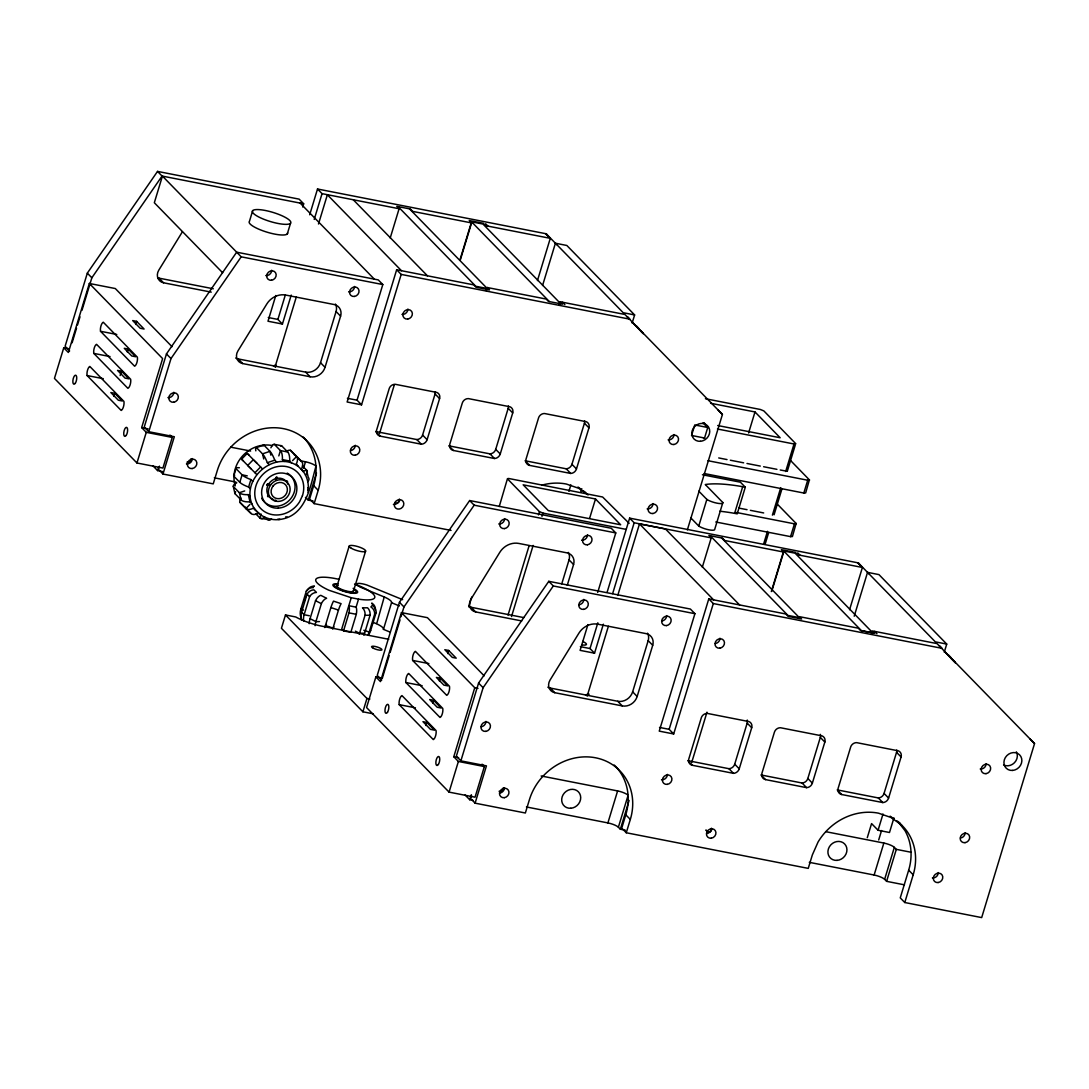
<?xml version="1.0" encoding="UTF-8"?>
<svg xmlns="http://www.w3.org/2000/svg" width="1089" height="1089" viewBox="0 0 1089 1089"><rect width="100%" height="100%" fill="white"/><g stroke="black" fill="none" stroke-linecap="round" stroke-linejoin="round"><path stroke-width="1.5" d="M300.496 460.824L305.492 461.79A8.603 2.042 16.9 0 1 315.987 466.106C310.351 485.939 306.54 514.416 281.888 519.14C269.773 521.713 256.351 515.478 251.79 503.69C241.622 477.962 274.864 450.056 297.978 466.201L296.167 464.35A14.334 6.466 -46.1 0 0 296.548 456.536L290.45 450.288A7.718 3.485 -46.1 0 0 286.271 451.377M308.064 492.255C309.181 484.142 307.316 475.226 301.34 469.332A14.334 6.466 -46.1 0 0 301.721 461.518L290.45 450.288M68.634 348.725L63.761 347.772L54.45 378.414L136.955 462.988L162.928 468.066L172.239 437.424L169.938 435.056M302.688 206.992L303.668 203.779L299.135 199.137L157.524 171.409L87.324 273.148L65.095 346.302L69.628 350.944M172.062 346.71L115.311 288.544L89.339 283.467L68.376 352.496L63.761 347.772M72.092 342.817L76.543 328.184M77.523 324.944L80.001 316.804M81.974 310.311L91.844 277.79L162.057 176.05L303.668 203.779M113.787 396.382L114.726 393.292L110.833 392.53L118.333 400.221L122.227 400.983L114.726 393.292M120.13 375.528L121.451 371.186L117.558 370.41L125.058 378.101L128.951 378.863L121.451 371.186M127.29 351.965L128.175 349.065L124.269 348.303L131.769 355.98L135.676 356.743L128.175 349.065M135.649 324.454L136.588 321.337L132.695 320.574L140.195 328.265L144.088 329.028L136.588 321.337M172.239 437.424L146.266 432.333L141.665 427.609L162.629 358.594L89.339 283.467M361.562 404.822L357.042 400.18L396.655 269.773L401.188 274.414L361.562 404.822L347.119 402.004L382.811 284.556L378.278 279.914L236.667 252.185L166.454 353.925L144.238 427.079L148.757 431.72L174.322 436.73L162.982 474.042L213.24 483.87L217.296 470.543A55.689 49.686 -44.3 0 1 283.48 428.658A55.689 49.686 -44.3 0 1 318.206 490.309L314.149 503.622L451.05 530.425M136.955 462.988L146.266 432.333M148.757 431.72L170.987 358.567L241.2 256.827L382.811 284.556M162.465 471.551L157.592 470.598L158.558 467.412M159.443 466.146L158.45 469.4L162.982 474.042M252.702 210.626L249.463 221.285A20.065 4.751 16.9 0 0 267.268 232.243A20.065 4.751 16.9 0 0 287.578 232.733M287.292 233.944L290.532 223.272A20.065 4.751 16.9 0 0 265.294 210.476A20.065 4.751 16.9 0 0 259.032 217.119A20.065 4.751 16.9 0 0 290.532 223.272M275.803 295.487L267.989 321.228L282.432 324.046L291.226 295.078M282.432 324.046L277.899 319.417L285.236 295.255M309.698 214.764L317.512 189.01L546.229 233.781L547.985 235.959M250.429 488.907L248.619 487.055A14.334 3.39 16.9 0 1 239.811 482.332L233.713 476.07L235.986 468.597A7.718 1.824 16.9 0 1 239.362 467.766M314.217 219.406L322.045 193.651L317.512 189.01M239.811 482.332L242.085 474.845L235.986 468.597M275.027 367.007L296.262 297.134M318.478 224.007L327.367 194.768L401.473 270.725M248.619 487.055L250.892 479.568A14.334 3.39 16.9 0 1 242.085 474.845L247.271 475.866M261.142 514.049L259.931 518.051L267.213 519.467A14.334 5.513 -78.9 0 0 271.529 518.922M278.811 455.91L280.431 450.574L274.333 444.326A7.718 2.968 -78.9 0 0 270.902 447.797M235.7 358.022A9.297 8.29 -44.3 0 0 238.137 358.921L305.614 372.125A12.537 11.189 -44.3 0 0 320.52 362.691L336.065 311.508A10.509 9.379 -44.3 0 0 335.385 304.049M325.039 367.333L340.598 316.15A10.509 9.379 -44.3 0 0 334.051 304.512L285.849 295.078A17.696 15.79 -44.3 0 0 266.805 303.994L237.906 350.971A9.297 8.29 -44.3 0 0 242.656 363.563L310.134 376.767A12.537 11.189 -44.3 0 0 325.039 367.333L320.52 362.691M303.545 468.188L305.492 461.79M313.169 501.063L308.241 500.096L316.504 472.912M303.205 437.029A55.689 49.686 -44.3 0 1 313.673 485.667L309.63 498.993L314.149 503.622M390.216 237.987L399.105 208.734L396.791 206.365L410.308 209.006L412.608 211.375L471.564 222.918L460.211 260.298M388.746 639.284L322.603 626.325A26.313 6.235 16.9 0 1 295.745 616.973L285.481 614.958L281.425 628.285L362.896 711.798L373.159 713.799M314.054 586.113A7.718 7.446 43.3 0 0 307.738 589.68L306.295 591.218L300.823 609.2A14.334 13.83 43.3 0 0 301.83 619.791M304.09 601.673L305.465 597.167M301.653 620.335A14.334 12.796 -44.3 0 1 301.599 612.141L307.057 594.145A7.718 6.888 -44.3 0 1 313.877 589.83L316.409 592.43A7.718 6.888 -44.3 0 0 309.589 596.745L304.13 614.741A14.334 12.796 -44.3 0 0 303.695 620.961M309.208 623.698A14.334 8.317 -63.1 0 1 310.066 618.675L315.538 600.692A7.718 4.479 -63.1 0 1 320.751 595.315L326.591 598.283A7.718 4.479 -63.1 0 0 321.378 603.66L315.905 621.642A14.334 8.317 -63.1 0 0 315.102 625.685M379.557 433.436L394.368 384.676M337.005 586.127L349.161 546.161M332.69 629.102A14.334 1.62 -71.5 0 1 333.003 628.081L338.461 610.085A7.718 0.871 -71.5 0 1 341.116 603.66L333.533 601.128A7.718 0.871 -71.5 0 0 330.879 607.553L325.42 625.535A14.334 1.62 -71.5 0 0 324.821 627.563M354.551 583.99A30.819 7.296 16.9 0 1 374.739 596.418A30.819 7.296 16.9 0 1 358.526 599.141L351.243 597.711L341.728 629.034L343.539 630.885L349.365 632.028M353.503 590.987L365.645 551.007M343.539 630.885L348.997 612.889A7.718 2.968 -78.9 0 0 348.807 605.715L356.103 607.145A7.718 2.968 -78.9 0 1 356.294 614.319L350.821 632.314M460.184 259.182L471.551 221.816L482.972 224.048L560.699 303.708M356.103 607.145L358.526 599.141M363.862 635.2A14.334 11.162 89.3 0 0 364.611 633.213L370.069 615.217A7.718 6.003 89.3 0 0 367.524 607.785L362.487 607.839A7.718 6.003 89.3 0 1 365.033 615.285L359.561 633.281A14.334 11.162 89.3 0 1 359.22 634.288M380.265 436.158A5.731 5.118 -44.3 0 1 376.576 432.605L376.467 431.925A5.731 5.118 -44.3 0 1 376.685 429.815L389.168 388.732A5.785 5.159 -44.3 0 1 390.311 386.609L390.869 385.996A5.785 5.159 -44.3 0 1 395.239 384.294L436.784 392.435A5.785 5.159 -44.3 0 1 439.588 398.601L427.106 439.684A5.881 5.241 -44.3 0 1 421.348 444.203L380.265 436.158L375.732 431.516L416.815 439.561A5.881 5.241 -44.3 0 0 422.586 435.042L435.069 393.959A5.785 5.159 -44.3 0 0 435.273 391.659M374.67 614.087A7.718 7.446 43.3 0 0 370.886 606.954L372.343 605.416A7.718 7.446 43.3 0 1 376.127 612.549L374.67 614.087L369.212 632.083A14.334 13.83 43.3 0 1 367.919 635.023M368.136 635.227A14.334 13.83 43.3 0 0 370.655 630.545L376.127 612.549M389.685 631.933L383.437 629.36A15.6 3.689 16.9 0 0 376.644 623.82L384.24 596.963L359.561 586.848M486.266 290.695L487.232 287.51L546.188 299.053L548.488 301.422L562.523 304.171L560.209 301.789L559.215 305.043M383.437 629.36L391.536 602.721A15.6 3.689 16.9 0 0 384.744 597.167L384.24 596.963M362.896 711.798L366.952 698.471L285.481 614.958M382.375 678.175L375.882 676.895L366.571 707.551L449.076 792.125L475.049 797.202L484.36 766.561L482.059 764.192M597.698 592.443L615.789 532.916L611.256 528.274L469.645 500.545L399.445 602.285L377.216 675.439L381.735 680.081M484.183 675.847L427.433 617.681L401.46 612.603L380.483 681.619L375.882 676.895M382.239 678.461L389.154 655.701M390.134 652.447L400.017 619.94M400.997 616.687L403.965 606.927L474.178 505.187L615.789 532.916M537.462 280.567L550.285 238.328L545.766 233.686M542.581 285.468L555.417 243.228L566.838 245.474L634.628 314.939L632.151 323.065M453.392 450.478A5.731 5.118 -44.3 0 1 449.825 444.121L462.294 403.053A5.785 5.159 -44.3 0 1 468.365 398.601L509.911 406.755A5.785 5.159 -44.3 0 1 512.715 412.922L500.246 453.99A5.881 5.241 -44.3 0 1 494.474 458.51L453.392 450.478L448.872 445.837L489.955 453.868A5.881 5.241 -44.3 0 0 495.713 449.349L508.195 408.28A5.785 5.159 -44.3 0 0 508.4 405.979M425.908 725.519L426.847 722.429L422.954 721.667L430.454 729.358L434.348 730.12L426.847 722.429M432.687 703.222L433.572 700.309L429.679 699.546L437.179 707.237L441.072 708L433.572 700.309M439.412 681.101L440.283 678.188L436.39 677.426L443.89 685.117L447.783 685.879L440.283 678.188M447.77 653.591L448.709 650.473L444.816 649.711L452.316 657.402L456.209 658.164L448.709 650.473M468.787 606.75L471.741 597.044M499.252 506.494L507.46 478.684L508.658 478.479L602.625 497.006L629.143 523.333M484.36 766.561L458.387 761.47L453.786 756.746L474.75 687.731L401.46 612.603M673.683 733.959L669.15 729.317L708.776 598.909L713.309 603.551L673.683 733.959L659.24 731.127L694.918 613.692L690.399 609.05L548.788 581.322L478.575 683.062L456.345 756.215L460.878 760.857L486.443 765.866L475.103 803.165L525.361 813.007L529.417 799.68A55.689 49.686 -44.3 0 1 595.588 757.794A55.689 49.686 -44.3 0 1 630.327 819.432L626.27 832.758L808.242 868.382L812.353 854.906L818.07 842.001A55.689 49.686 -44.3 0 1 878.469 813.17L890.993 817.485L901.597 825.04A55.689 49.686 -44.3 0 1 913.195 874.807L904.782 902.522L981.679 917.591L1034.55 743.583L939.331 645.968M449.076 792.125L458.387 761.47M460.878 760.857L483.108 687.704L553.307 585.964L694.918 613.692M508.019 615.149L529.145 545.616M538.483 514.893L539.463 511.653L507.61 478.997M511.517 616.578L533.134 545.426M541.982 516.322L542.962 513.096L626.202 529.39M472.953 800.374L469.713 799.734L471.169 794.943M529.635 465.398A5.731 5.118 -44.3 0 1 525.946 461.845L525.824 461.164A5.731 5.118 -44.3 0 1 526.055 459.054L538.538 417.972A5.785 5.159 -44.3 0 1 539.681 415.848L540.239 415.236A5.785 5.159 -44.3 0 1 544.609 413.534L586.154 421.674A5.785 5.159 -44.3 0 1 588.958 427.841L576.476 468.923A5.881 5.241 -44.3 0 1 570.704 473.443L529.635 465.398L525.102 460.756L566.185 468.801A5.881 5.241 -44.3 0 0 571.943 464.282L584.425 423.199A5.785 5.159 -44.3 0 0 584.63 420.899M471.564 795.283L470.571 798.523L475.103 803.165M568.907 491.384L570.881 484.877M580.832 491.997L581.825 488.743M561.761 583.854L569.043 559.869A10.509 9.379 -44.3 0 0 568.363 552.409M567.26 585.297L573.576 564.51A10.509 9.379 -44.3 0 0 567.029 552.872L518.827 543.438A17.696 15.79 -44.3 0 0 499.783 552.354L470.884 599.331A9.297 8.29 -44.3 0 0 475.648 611.923L521.726 620.948M589.598 518.364L595.492 498.98L523.156 484.823L548.325 510.618L620.662 524.775L595.492 498.98M587.924 624.623L580.097 650.364L594.54 653.182L603.347 624.201M594.54 653.182L590.02 648.54L597.847 622.785M607.131 592.198L629.633 518.133L858.35 562.904L860.092 565.096M612.644 593.614L634.166 522.774L629.633 518.133M587.148 696.143L608.383 626.27M617.762 595.397L639.488 523.891L665.461 528.982L739.567 604.939M703.521 438.336A26.259 10.087 -78.9 0 1 704.556 438.023L707.741 427.501L703.031 422.655M547.821 687.145A9.297 8.29 -44.3 0 0 550.258 688.057L617.722 701.262A12.537 11.189 -44.3 0 0 632.641 691.828L648.186 640.631A10.509 9.379 -44.3 0 0 647.492 633.185M687.35 529.907L722.429 414.446L627.21 316.831M637.16 696.47L652.719 645.273A10.509 9.379 -44.3 0 0 646.158 633.648L597.97 624.215A17.696 15.79 -44.3 0 0 578.926 633.131L550.027 680.108A9.297 8.29 -44.3 0 0 554.777 692.699L622.255 705.903A12.537 11.189 -44.3 0 0 637.16 696.47L632.641 691.828M526.436 806.963L607.893 822.916L617.613 790.927A8.603 2.042 16.9 0 1 627.686 794.861M719.802 511.231A80.926 19.166 16.9 0 1 734.599 513.341L737.199 513.858L745.298 487.205L742.698 486.701A80.926 19.166 16.9 0 0 705.291 484.537L722.851 502.546L714.765 529.2A9.134 2.164 16.9 0 1 708.898 529.826A9.134 2.164 16.9 0 1 698.757 526.055L706.856 499.415L698.811 491.166M625.29 830.199L620.362 829.233L618.389 827.218L627.632 796.835M620.362 829.233L629.102 800.442M614.182 765.023A55.689 49.686 -44.3 0 1 625.794 814.803L621.751 828.116L626.27 832.758M702.337 567.124L711.226 537.871L708.912 535.489L722.415 538.143L724.73 540.512L783.685 552.055L771.842 591.055M748.606 432.959L754.99 411.955L710.6 403.257M734.599 513.341L742.698 486.701M691.678 762.559L706.979 712.192M763.566 544.241L767.486 531.309M772.4 515.138L780.759 487.641M785.673 471.483L794.017 443.985L795.855 443.795L763.852 410.921L760.353 409.478L705.427 398.724M765.254 543.819L768.698 532.507M774.075 514.798L781.956 488.852M787.361 471.061L795.229 445.183M771.325 591.572L783.658 550.952L795.093 553.185L872.806 632.845L861.385 630.613L783.658 550.952M715.772 521.985L790.573 536.632L794.466 523.836L796.304 523.646L777.396 504.193M704.079 473.497L803.818 493.031L807.711 480.235L809.549 480.045L790.641 460.593M796.154 523.428L792.411 536.537L790.573 536.632M809.399 479.813L805.669 492.922L803.818 493.031M692.386 765.295A5.731 5.118 -44.3 0 1 688.697 761.742L688.588 761.061A5.731 5.118 -44.3 0 1 688.806 758.938L701.289 717.869A5.785 5.159 -44.3 0 1 702.432 715.732L702.99 715.133A5.785 5.159 -44.3 0 1 707.36 713.418L748.905 721.571A5.785 5.159 -44.3 0 1 751.709 727.738L739.227 768.82A5.881 5.241 -44.3 0 1 733.469 773.34L692.386 765.295L687.853 760.653L728.936 768.698A5.881 5.241 -44.3 0 0 734.707 764.179L747.177 723.096A5.785 5.159 -44.3 0 0 747.245 720.06M849.57 609.704L862.406 567.464L857.887 562.822M854.212 616.224L867.538 572.365L878.959 574.611L946.736 644.075L944.272 652.202M765.513 779.601A5.731 5.118 -44.3 0 1 761.932 773.258L774.415 732.189A5.785 5.159 -44.3 0 1 780.486 727.738L822.032 735.878A5.785 5.159 -44.3 0 1 824.836 742.058L812.367 783.127A5.881 5.241 -44.3 0 1 806.595 787.646L765.513 779.601L760.98 774.96L802.062 783.005A5.881 5.241 -44.3 0 0 807.834 778.485L820.316 737.416A5.785 5.159 -44.3 0 0 820.371 734.381M867.28 837.7L871.568 823.583L878.074 830.254L889.495 832.5L893.933 817.88M841.743 794.534A5.731 5.118 -44.3 0 1 838.054 790.982L837.945 790.301A5.731 5.118 -44.3 0 1 838.176 788.177L850.645 747.108A5.785 5.159 -44.3 0 1 851.802 744.971L852.36 744.372A5.785 5.159 -44.3 0 1 856.73 742.657L898.262 750.811A5.785 5.159 -44.3 0 1 901.079 756.978L888.597 798.06A5.881 5.241 -44.3 0 1 882.825 802.566L841.743 794.534L837.223 789.893L878.306 797.938A5.881 5.241 -44.3 0 0 884.064 793.418L896.546 752.336A5.785 5.159 -44.3 0 0 896.751 750.035M878.074 830.254L883.002 814.014M878.7 839.946L881.559 830.526M809.29 862.338L874.127 875.025L883.846 843.049A8.603 2.042 16.9 0 1 894.341 847.351L896.315 849.366L910.921 852.224M904.455 884.84L886.596 881.341L884.636 879.327L894.341 847.351M886.596 881.341L896.315 849.366M896.723 820.888L899.378 822.767L900.167 823.788L897.853 821.419L905.013 830.676A55.689 49.686 -44.3 0 1 908.675 870.165L900.249 897.894L904.782 902.522M267.213 484.197C265.934 487.709 267.649 481.76 269.677 485.068M182.407 231.766L158.776 270.195A9.297 8.29 -44.3 0 0 163.527 282.786L211.252 292.138M326.455 624.446L325.42 625.535L333.003 628.081L334.037 626.978M370.655 630.545L369.212 632.083L363.808 630.272M256.773 474.573L241.567 459.218L247.176 453.446L249.068 455.148M254.976 472.721L260.584 466.95L247.203 453.405M249.925 504.425L245.923 508.536L251.096 513.504A14.334 6.466 -46.1 0 0 258.706 513.11L260.516 514.961M292.546 460.647L296.548 456.536L301.721 461.518M787.333 471.306L780.241 469.985M255.82 450.86A7.718 1.647 71.4 0 1 256.432 447.593L263.878 445.088L269.99 451.336A14.334 3.076 71.4 0 1 274.796 460.171L276.606 462.022M256.432 447.593L262.531 453.841A14.334 3.076 71.4 0 1 267.35 462.675L274.796 460.171M244.698 490.935L239.389 492.718L233.291 486.47A7.718 3.063 -13.1 0 1 236.789 482.835M302.606 471.469L306.581 470.135L308.255 477.322A14.334 5.69 -13.1 0 1 307.643 481.828M275.993 477.377C279.682 476.859 273.53 477.309 276.225 480.045M365.033 615.285L370.069 615.217M319.499 621.601L315.905 621.642L310.066 618.675M364.611 633.213L359.561 633.281L355.395 631.157M322.045 193.651L399.105 208.734M550.285 238.328L485.599 225.668L483.285 223.286L469.264 220.55L471.564 222.918M634.628 314.939L623.194 312.706L555.417 243.228M396.655 269.773L473.715 284.869L476.029 287.237L489.533 289.878L487.232 287.51M560.209 301.789L624.909 314.462L629.428 319.104M401.188 274.414L629.891 319.186L627.686 316.926M157.728 277.79A9.297 8.29 -44.3 0 0 158.994 278.144L213.308 288.776M268.275 317.525L277.899 319.417M717.692 425.527L780.16 437.751L754.99 411.955M717.447 428.998L794.017 443.985M707.741 427.501L694.755 424.955L691.556 435.477L704.556 438.023M100.528 331.287L134.6 366.203A5.581 2.137 -78.9 0 0 136.887 362.596A5.581 2.137 -78.9 0 0 137.35 357.151L103.278 322.221A5.581 2.137 -78.9 0 0 101.005 325.829A5.581 2.137 -78.9 0 0 100.528 331.287L116.768 334.459M718.713 457.938L727.016 459.572M730.351 460.225L743.651 462.825M746.986 463.478L760.285 466.078M763.62 466.732L776.92 469.332M707.973 460.715L807.711 480.235M347.405 398.302L357.042 400.18M93.817 353.408L127.876 388.324A5.581 2.137 -78.9 0 0 130.163 384.716A5.581 2.137 -78.9 0 0 130.639 379.258L96.567 344.342A5.581 2.137 -78.9 0 0 94.28 347.949A5.581 2.137 -78.9 0 0 93.817 353.408L110.043 356.579M702.432 474.763L740.411 482.196L745.298 487.205M87.093 375.528L121.165 410.444A5.581 2.137 -78.9 0 0 123.438 406.837A5.581 2.137 -78.9 0 0 123.915 401.378L89.843 366.462A5.581 2.137 -78.9 0 0 87.569 370.069A5.581 2.137 -78.9 0 0 87.093 375.528L103.319 378.7M738.723 508.059L747.04 509.679M750.362 510.333L763.675 512.946M736.273 512.456L794.466 523.836M274.333 444.326L281.615 445.755L287.714 452.003A14.334 5.513 -78.9 0 1 289.715 461.042L291.525 462.893M287.714 452.003L280.431 450.574A14.334 5.513 -78.9 0 1 282.419 459.612L284.229 461.464M634.166 522.774L711.226 537.871M862.406 567.464L797.72 554.791L795.406 552.422L781.371 549.673L783.685 552.055M141.665 427.609L148.158 428.889M230.677 447.157L250.633 451.05M282.419 459.612L289.715 461.042M214.315 477.826L235.932 482.059M946.736 644.075L935.315 641.843L867.538 572.365M708.776 598.909L785.836 613.992L788.15 616.374L801.654 619.015L799.34 616.646L858.295 628.19L860.609 630.558L874.644 633.294L872.33 630.926L937.016 643.599L941.549 648.241M713.309 603.551L942.012 648.323L939.793 646.049M468.678 606.382A9.297 8.29 -44.3 0 0 471.115 607.281L523.782 617.599M580.383 646.662L590.02 648.54M348.997 612.889L356.294 614.319M309.33 615.748L304.13 614.741L301.599 612.141M412.649 660.424L446.721 695.34A5.581 2.137 -78.9 0 0 448.995 691.733A5.581 2.137 -78.9 0 0 449.471 686.274L415.399 651.358A5.581 2.137 -78.9 0 0 413.126 654.965A5.581 2.137 -78.9 0 0 412.649 660.424L428.889 663.596M474.75 687.731L478.003 688.357M659.526 727.438L669.15 729.317M405.925 682.544L439.997 717.46A5.581 2.137 -78.9 0 0 442.284 713.853A5.581 2.137 -78.9 0 0 442.747 708.394L408.688 673.478A5.581 2.137 -78.9 0 0 406.401 677.086A5.581 2.137 -78.9 0 0 405.925 682.544L422.164 685.716M399.214 704.651L433.286 739.581A5.581 2.137 -78.9 0 0 435.559 735.973A5.581 2.137 -78.9 0 0 436.036 730.515L401.964 695.599A5.581 2.137 -78.9 0 0 399.677 699.206A5.581 2.137 -78.9 0 0 399.214 704.651L415.44 707.836M366.952 698.471L369.879 699.043M453.786 756.746L458.646 757.699M541.138 775.967L617.613 790.927M825.666 831.656L883.846 843.049M542.962 513.096L539.463 511.653M351.243 597.711L329.014 590.279A30.819 7.296 16.9 0 1 316.218 578.844A30.819 7.296 16.9 0 1 339.264 579.402M330.879 607.553L338.461 610.085M303.518 610.112L300.823 609.2L302.266 607.662A14.334 13.83 43.3 0 0 301.803 609.772M267.39 484.387L269.854 485.245M402.644 599.658L366.939 585.024A9.134 2.164 16.9 0 0 357.845 583.445A9.134 2.164 16.9 0 0 358.254 586.113M391.536 602.721L399.35 605.92M373.051 622.336L376.141 623.602M315.538 600.692L321.378 603.66M577.987 487.028L580.628 488.92M583.282 490.812L585.936 492.691M588.142 494.964L578.872 488.348L566.348 484.033A55.689 49.686 -44.3 0 0 542.023 485.109M890.108 816.165L894.083 818.996M243.446 460.906L241.567 459.218M296.167 464.35L303.15 471.183M256.963 463.247L253.274 459.708L247.666 465.466L251.355 469.005M240.873 497.986A7.718 3.485 -46.1 0 0 239.825 502.274L245.923 508.536A14.334 6.466 -46.1 0 0 253.533 508.127L258.706 513.11M239.825 502.274L251.096 513.504M636.316 325.815L638.63 328.184M717.91 409.804L722.429 414.446M641.026 331.355L643.3 333.683L631.743 321.8M948.437 654.952L950.738 657.32M1030.017 738.941L1034.55 743.583M950.888 658.178L955.407 662.806L944.776 651.862M562.564 302.252L564.878 304.621M485.64 223.749L487.954 226.117M874.671 631.389L876.985 633.757M797.747 552.885L800.061 555.254M471.551 221.816L549.264 301.476M409.518 208.857L487.246 288.517L475.811 286.284L398.098 206.611M721.639 537.98L799.367 617.654L787.932 615.408L710.219 535.747M690.712 517.806L698.757 526.055M584.425 423.199L588.958 427.841M896.546 752.336L901.079 756.978M353.34 199.845L427.446 275.803M639.488 523.891L713.594 599.848M571.943 464.282L576.476 468.923M508.195 408.28L512.715 412.922M884.064 793.418L888.597 798.06M566.185 468.801L570.704 473.443M300.088 203.044L374.33 279.138M820.316 737.416L824.836 742.058M878.306 797.938L882.825 802.566M899.378 822.767L901.597 825.04M908.675 870.165L913.195 874.807M495.713 449.349L500.246 453.99M435.069 393.959L439.588 398.601M807.834 778.485L812.367 783.127M489.955 453.868L494.474 458.51M747.177 723.096L751.709 727.738M802.062 783.005L806.595 787.646M336.065 311.508L340.598 316.15M648.186 640.631L652.719 645.273M569.043 559.869L573.576 564.51M422.586 435.042L427.106 439.684M241.2 256.827L162.424 176.091L154.325 202.745L222.673 272.795M157.524 171.409L162.057 176.05M734.707 764.179L739.227 768.82M416.815 439.561L421.348 444.203M548.788 581.322L553.307 585.964M469.645 500.545L474.178 505.187M728.936 768.698L733.469 773.34M305.614 372.125L310.134 376.767M617.722 701.262L622.255 705.903M705.917 829.981L708.177 832.309M238.137 358.921L242.656 363.563M158.994 278.144L163.527 282.786M550.258 688.057L554.777 692.699M471.115 607.281L475.648 611.923M302.511 465.969L306.581 470.135A14.334 5.69 -13.1 0 1 305.465 475.131M313.673 485.667L318.206 490.309M625.794 814.803L630.327 819.432M166.454 353.925L170.987 358.567M87.324 273.148L91.844 277.79M308.241 500.096L306.281 498.081A8.603 2.042 16.9 0 0 305.859 497.7M287.02 480.834L287.619 481.665M267.35 462.675L269.146 464.527M478.575 683.062L483.108 687.704M399.445 602.285L403.965 606.927M260.584 466.95L262.395 468.801M267.499 496.039L268.098 496.87M250.892 479.568L252.702 481.42M251.79 503.69L249.994 501.838A14.334 5.69 -13.1 0 1 241.064 499.919L239.389 492.718A14.334 5.69 -13.1 0 0 248.306 494.637L250.116 496.502M253.533 508.127L255.343 509.979M255.861 513.872L259.931 518.051A14.334 5.513 -78.9 0 0 264.695 516.989M233.291 486.47L234.965 493.657L241.064 499.919M307.057 594.145L309.589 596.745M152.964 465.861L157.592 470.598M465.085 794.997L469.713 799.734M546.229 233.781L556.765 244.63M858.35 562.904L868.886 573.767M270.875 455.188L269.99 451.336L262.531 453.841L263.729 458.973M248.306 494.637L249.994 501.838M276.184 477.567L276.415 480.222M485.939 721.394A5.023 4.479 -44.3 0 1 481.27 726.744M1016.323 751.832A9.461 8.44 -44.3 0 1 1014.458 762.722A9.461 8.44 -44.3 0 1 1003.568 764.927M986.144 763.675A5.023 4.479 -44.3 0 1 980.236 769.011M666.645 615.612A5.023 4.479 -44.3 0 1 661.976 620.948M583.786 599.386A5.023 4.479 -44.3 0 1 579.117 604.735M938.282 872.575A5.023 4.479 -44.3 0 1 932.388 877.925M965.167 832.69A5.023 4.479 -44.3 0 1 960.498 838.026M706.761 833.561A5.023 4.479 -44.3 0 0 711.43 828.225A2.872 2.559 -44.3 0 1 711.634 828.743M667.407 774.402A5.023 4.479 -44.3 0 1 661.513 779.751M504.452 787.715A5.023 4.479 -44.3 0 1 499.797 793.051M719.965 638.208A5.023 4.479 -44.3 0 1 715.31 643.545M711.702 829.437A2.872 2.559 -44.3 0 1 706.325 830.526M874.127 875.025A8.603 2.042 16.9 0 1 884.636 879.327M607.893 822.916A8.603 2.042 16.9 0 1 618.389 827.218M503.2 787.946A2.872 2.559 -44.3 0 1 499.089 791.281M587.502 534.835A5.023 4.479 -44.3 0 1 581.608 540.185M504.643 518.623A5.023 4.479 -44.3 0 1 498.748 523.959M585.569 695.15A5.023 4.479 -44.3 0 1 589.176 694.197M353.122 588.346A12.905 3.049 16.9 0 1 352.441 593.206L349.596 592.784A12.905 3.049 16.9 0 1 334.323 586.93A12.905 3.049 16.9 0 1 338.066 583.908M306.295 591.218A7.718 7.446 43.3 0 1 313.305 587.692M371.771 603.265A7.718 6.888 -44.3 0 1 375.351 609.622M372.002 603.238A7.718 6.888 -44.3 0 1 372.683 605.035M353.299 590.374A8.603 2.042 16.9 0 1 343.893 590.265A8.603 2.042 16.9 0 1 338.257 585.433M354.497 589.653A11.462 2.723 16.9 0 1 353.408 592.784A11.462 2.723 16.9 0 1 340.231 589.639L337.876 588.55A11.462 2.723 16.9 0 1 337.1 584.33M313.904 586.563A7.718 6.003 89.3 0 1 314.367 586.195M722.851 502.546A9.134 2.164 16.9 0 1 716.998 503.172A9.134 2.164 16.9 0 1 706.856 499.415M273.448 366.013A5.023 4.479 -44.3 0 1 275.816 365.06M276.007 365.741A5.023 4.479 -44.3 0 1 275.558 366.939M399.527 499.606A2.872 2.559 -44.3 0 1 394.871 502.56A5.023 4.479 -44.3 0 0 399.173 509.067A5.023 4.479 -44.3 0 0 403.148 501.471A5.023 4.479 -44.3 0 0 394.912 502.56M191.079 458.809A2.872 2.559 -44.3 0 1 186.968 462.144M173.818 392.271A5.023 4.479 -44.3 0 1 167.924 397.608M674.023 434.538A5.023 4.479 -44.3 0 1 668.115 439.874M354.524 286.475A5.023 4.479 -44.3 0 1 348.63 291.825M271.665 270.263A5.023 4.479 -44.3 0 1 265.77 275.599M704.202 422.709A9.461 8.44 -44.3 0 1 705.005 424.792M653.046 503.554A5.023 4.479 -44.3 0 1 647.152 508.903M399.309 499.089A5.023 4.479 -44.3 0 1 393.415 504.438M355.286 445.265A5.023 4.479 -44.3 0 1 350.617 450.601M192.331 458.578A5.023 4.479 -44.3 0 1 186.437 463.914M407.858 309.072A5.023 4.479 -44.3 0 1 401.95 314.422M234.965 493.657A7.718 3.063 -13.1 0 1 235.7 491.833M235.265 485.871A30.819 27.497 -44.3 0 1 242.82 455.665A30.819 27.497 -44.3 0 1 272.645 445.646M280.472 445.973A7.718 2.968 -78.9 0 1 281.615 445.755M263.116 446.041A7.718 1.647 71.4 0 1 263.878 445.088M294.466 455.175A7.718 3.485 -46.1 0 1 295.623 455.256M233.713 476.07A7.718 1.824 16.9 0 1 234.734 475.185M244.998 507.256A7.718 3.485 -46.1 0 1 244.916 506.889M287.197 473.089A18.567 16.566 -44.3 0 1 289.089 500.518A18.567 16.566 -44.3 0 1 261.646 498.272M272.917 499.225A11.462 10.237 -44.3 0 1 270.521 481.733A11.462 10.237 -44.3 0 1 288.013 484.36M279.723 519.017A14.334 3.076 71.4 0 1 278.008 519.031M287.006 516.758A14.334 3.076 71.4 0 1 285.767 516.771M306.036 497.224A14.334 3.39 16.9 0 1 305.437 497.578M307.833 487.722A14.334 3.39 16.9 0 1 307.711 490.104M582.669 641.407A8.603 2.042 16.9 0 1 582.166 644.933M302.443 495.713L299.625 501.716A25.796 23.019 -44.3 0 1 258.338 505.568A25.796 23.019 -44.3 0 1 276.538 466.773A25.796 23.019 -44.3 0 1 302.443 495.713M271.052 484.414L269.473 486.933A11.462 10.237 -44.3 0 0 278.076 501.43A11.462 10.237 -44.3 0 0 289.81 486.81A11.462 10.237 -44.3 0 0 273.176 482.318L271.052 484.414M273.094 485.953L271.923 487.845A8.603 7.677 -44.3 0 0 279.083 498.68A8.603 7.677 -44.3 0 0 286.706 486.47A8.603 7.677 -44.3 0 0 273.094 485.953M275.939 500.504L274.605 500.423L275.939 500.504M1012.539 770.44A9.461 8.44 -44.3 0 0 1020.842 756.474A9.461 8.44 -44.3 0 0 1005.31 757.617A9.461 8.44 -44.3 0 0 1012.539 770.44M485.803 731.386A5.023 4.479 -44.3 0 0 489.778 723.777A5.023 4.479 -44.3 0 0 481.529 724.866A5.023 4.479 -44.3 0 0 485.803 731.386M986.008 773.653A5.023 4.479 -44.3 0 0 989.983 766.043A5.023 4.479 -44.3 0 0 981.734 767.146A5.023 4.479 -44.3 0 0 986.008 773.653M666.509 625.59A5.023 4.479 -44.3 0 0 670.484 617.98A5.023 4.479 -44.3 0 0 662.235 619.083A5.023 4.479 -44.3 0 0 666.509 625.59M583.65 609.377A5.023 4.479 -44.3 0 0 587.624 601.768A5.023 4.479 -44.3 0 0 579.375 602.857A5.023 4.479 -44.3 0 0 583.65 609.377M711.294 838.203A5.023 4.479 -44.3 0 0 715.269 830.594A5.023 4.479 -44.3 0 0 707.033 831.697A5.023 4.479 -44.3 0 0 711.294 838.203M667.271 784.379A5.023 4.479 -44.3 0 0 671.246 776.77A5.023 4.479 -44.3 0 0 662.997 777.873A5.023 4.479 -44.3 0 0 667.271 784.379M504.316 797.692A5.023 4.479 -44.3 0 0 508.291 790.083A5.023 4.479 -44.3 0 0 500.055 791.186A5.023 4.479 -44.3 0 0 504.316 797.692M938.146 882.553A5.023 4.479 -44.3 0 0 942.121 874.957A5.023 4.479 -44.3 0 0 933.886 876.046A5.023 4.479 -44.3 0 0 938.146 882.553M965.031 842.668A5.023 4.479 -44.3 0 0 969.006 835.059A5.023 4.479 -44.3 0 0 960.77 836.161A5.023 4.479 -44.3 0 0 965.031 842.668M719.829 648.186A5.023 4.479 -44.3 0 0 723.817 640.591A5.023 4.479 -44.3 0 0 715.568 641.68A5.023 4.479 -44.3 0 0 719.829 648.186M387.521 712.247A4.587 1.756 -78.9 0 0 388.215 704.569A4.587 1.756 -78.9 0 0 385.016 709.688A4.587 1.756 -78.9 0 0 387.521 712.247M438.404 764.396A4.587 1.756 -78.9 0 0 439.098 756.719A4.587 1.756 -78.9 0 0 435.899 761.837A4.587 1.756 -78.9 0 0 438.404 764.396M837.046 860.378A10.032 8.957 -44.3 0 0 845.854 845.568A10.032 8.957 -44.3 0 0 829.382 846.766A10.032 8.957 -44.3 0 0 837.046 860.378M570.813 808.256A10.032 8.957 -44.3 0 0 579.62 793.445A10.032 8.957 -44.3 0 0 563.149 794.657A10.032 8.957 -44.3 0 0 570.813 808.256M587.366 544.813A5.023 4.479 -44.3 0 0 591.341 537.204A5.023 4.479 -44.3 0 0 583.105 538.306A5.023 4.479 -44.3 0 0 587.366 544.813M504.506 528.601A5.023 4.479 -44.3 0 0 508.495 520.991A5.023 4.479 -44.3 0 0 500.246 522.094A5.023 4.479 -44.3 0 0 504.506 528.601M351.366 548.312A8.603 2.042 16.9 0 0 365.291 551.456A8.603 2.042 16.9 0 0 355.545 545.984A8.603 2.042 16.9 0 0 351.366 548.312M373.323 648.241A5.445 1.293 16.9 0 0 381.871 649.915A5.445 1.293 16.9 0 0 375.024 646.444A5.445 1.293 16.9 0 0 373.323 648.241M75.4 383.11A4.587 1.756 -78.9 0 0 76.094 375.433A4.587 1.756 -78.9 0 0 72.895 380.551A4.587 1.756 -78.9 0 0 75.4 383.11M126.283 435.273A4.587 1.756 -78.9 0 0 126.977 427.582A4.587 1.756 -78.9 0 0 123.778 432.701A4.587 1.756 -78.9 0 0 126.283 435.273M700.418 441.304A9.461 8.44 -44.3 0 0 708.721 427.351A9.461 8.44 -44.3 0 0 693.189 428.481A9.461 8.44 -44.3 0 0 700.418 441.304M173.682 402.249A5.023 4.479 -44.3 0 0 177.657 394.64A5.023 4.479 -44.3 0 0 169.408 395.743A5.023 4.479 -44.3 0 0 173.682 402.249M673.887 444.516A5.023 4.479 -44.3 0 0 677.862 436.907A5.023 4.479 -44.3 0 0 669.612 438.009A5.023 4.479 -44.3 0 0 673.887 444.516M354.388 296.453A5.023 4.479 -44.3 0 0 358.363 288.844A5.023 4.479 -44.3 0 0 350.113 289.946A5.023 4.479 -44.3 0 0 354.388 296.453M271.529 280.241A5.023 4.479 -44.3 0 0 275.503 272.631A5.023 4.479 -44.3 0 0 267.268 273.734A5.023 4.479 -44.3 0 0 271.529 280.241M355.15 455.243A5.023 4.479 -44.3 0 0 359.125 447.647A5.023 4.479 -44.3 0 0 350.889 448.736A5.023 4.479 -44.3 0 0 355.15 455.243M192.195 468.556A5.023 4.479 -44.3 0 0 196.183 460.946A5.023 4.479 -44.3 0 0 187.934 462.049A5.023 4.479 -44.3 0 0 192.195 468.556M652.91 513.532A5.023 4.479 -44.3 0 0 656.885 505.936A5.023 4.479 -44.3 0 0 648.649 507.025A5.023 4.479 -44.3 0 0 652.91 513.532M407.722 319.063A5.023 4.479 -44.3 0 0 411.696 311.454A5.023 4.479 -44.3 0 0 403.447 312.543A5.023 4.479 -44.3 0 0 407.722 319.063M278.131 508.141A18.567 16.566 -44.3 0 0 295.037 481.039A18.567 16.566 -44.3 0 0 264.573 482.563A18.567 16.566 -44.3 0 0 278.131 508.141"/></g></svg>
